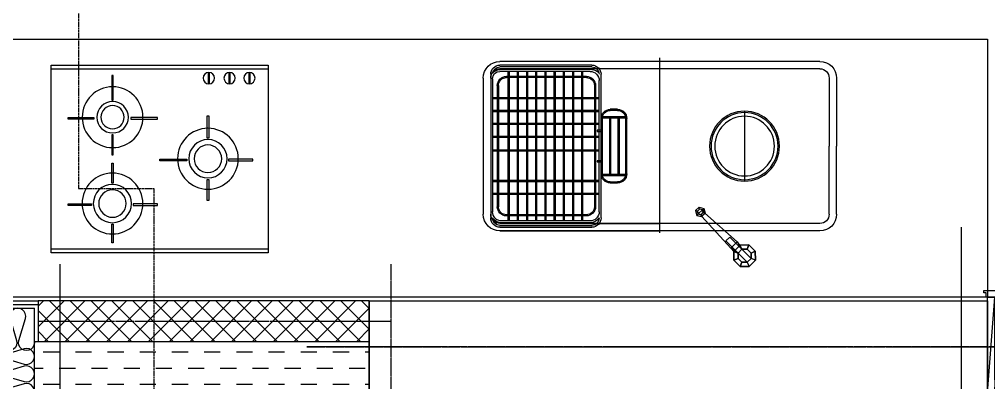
# Model space of a CAD drawing. Header units: millimetres. Extents: x 18456 to 179493, y -203649 to 469211.
# Drawn here: x 142309 to 144943, y -115437 to -114451 of the extents above; entities that cross this region are included whole.
import ezdxf

# ---------------------------------------------------------------- set-up
doc = ezdxf.new("R2010")
doc.units = ezdxf.units.MM
for name, pattern in [('X-평면도(기본형)$0$CEN', [52.5, 50, -1, 0.5, -1]), ('X-평면도(기본형)$0$DASHDOTX2', [2, 1, -0.5, 0, -0.5]), ('X-평면도(기본형)$0$HID', [2.8, 1.8, -1]), ('X-평면도(기본형)$0$HID2', [7.5, 6, -1.5])]:
    doc.linetypes.add(name, pattern=pattern)
for name, color, linetype, true_color in [('X-평면도(기본형)$0$40HAT', 9, 'Continuous', 0x808080), ('X-평면도(기본형)$0$4GYP', 4, 'Continuous', 0x00ffff), ('X-평면도(기본형)$0$CEN', 1, 'X-평면도(기본형)$0$CEN', 0xff0000), ('X-평면도(기본형)$0$DOOR', 4, 'Continuous', 0x00ffff), ('X-평면도(기본형)$0$FUR-K', 6, 'Continuous', 0xff00ff), ('X-평면도(기본형)$0$INS', 9, 'Continuous', 0x808080), ('X-평면도(기본형)$0$INSUL', 9, 'Continuous', 0x808080), ('X-평면도(기본형)$0$KIT', 6, 'Continuous', 0xff00ff), ('X-평면도(기본형)$0$KITC', 6, 'Continuous', 0xff00ff), ('X-평면도(기본형)$0$UIS', 7, 'X-평면도(기본형)$0$HID2', 0x000000), ('X-평면도(기본형)$0$W1', 2, 'Continuous', 0xffff00), ('X-평면도(기본형)$0$W2', 3, 'Continuous', 0x00ff00), ('X-평면도(기본형)$0$설비OPEN', 9, 'Continuous', 0x808080)]:
    doc.layers.add(name, color=color, linetype=linetype, true_color=true_color)

# ---------------------------------------------------------------- blocks, each defined once
blk = doc.blocks.new('X-평면도(기본형)$0$1000')
at = {"layer": 'X-평면도(기본형)$0$DOOR', "color": 1, "linetype": 'ByBlock', "true_color": 0xff0000}
blk.add_line((-20, 0), (0, -260), dxfattribs=at)
at = {"layer": 'X-평면도(기본형)$0$DOOR', "color": 5, "true_color": 0x0000ff}
for p, q in [((960, -40), (40, -40)), ((960, -43), (40, -43))]:
    blk.add_line(p, q, dxfattribs=at)
at = {"layer": 'X-평면도(기본형)$0$DOOR'}
for points in [[(30, 0), (30, 940.8), (66, 940.8), (66, 0)], [(30, 0), (30, 940.8), (66, 940.8), (66, 0)], [(0, 0), (0, -15.9), (3, -15.9), (3, -35.9), (0, -35.9), (0, -224.1), (3, -224.1), (3, -244.1), (0, -244.1), (0, -260), (30, -260), (30, -245), (25, -245), (25, -45), (30, -45), (30, -40), (30, 0)], [(1000, -10), (1000, -15.9), (997, -15.9), (997, -35.9), (1000, -35.9), (1000, -224.1), (997, -224.1), (997, -244.1), (1000, -244.1), (1000, -260), (999.1, -260), (980, -260), (970, -260), (970, -245), (975, -245), (975, -45), (970, -45), (970, -40), (970, -10)], [(40, -40), (30, -40), (30, -47), (25, -47), (25, -243), (30, -243), (30, -250), (40, -250)], [(960, -40), (970, -40), (970, -47), (975, -47), (975, -243), (970, -243), (970, -250), (960, -250)]]:
    blk.add_lwpolyline(points, close=True, dxfattribs=at)
at = {"layer": 'X-평면도(기본형)$0$DOOR', "linetype": 'ByBlock'}
for points in [[(-15, 12), (-15, 7), (-20, 7), (-20, 0), (20, 0), (20, 12)], [(1015, -10), (1015, -5), (1020, -5), (1020, 2), (980, 2), (980, -10)], [(-23, -260), (-23, -272), (-30, -272), (-30, -278), (30, -278), (30, -260)], [(1013, -260), (1013, -265), (1020, -265), (1020, -272), (960, -272), (960, -260)]]:
    blk.add_lwpolyline(points, close=True, dxfattribs=at)
at = {"layer": 'X-평면도(기본형)$0$DOOR', "color": 1, "linetype": 'X-평면도(기본형)$0$HID', "true_color": 0xff0000}
blk.add_lwpolyline([(960, -260), (40, -260), (970, 0), (30, 0)], close=True, dxfattribs=at)
at = {"layer": 'X-평면도(기본형)$0$DOOR', "color": 1, "linetype": 'ByBlock', "true_color": 0xff0000}
blk.add_lwpolyline([(-20, 0), (-20, -260), (0, -260), (0, 0)], close=True, dxfattribs=at)
at = {"layer": 'X-평면도(기본형)$0$DOOR', "color": 1, "linetype": 'X-평면도(기본형)$0$DASHDOTX2', "ltscale": 5, "true_color": 0xff0000}
blk.add_arc((28.6, -0.6), 941.4, 0.038, 87.7238, dxfattribs=at)
blk = doc.blocks.new('X-평면도(기본형)$0$HOBGAS19')
at = {"layer": 'X-평면도(기본형)$0$KIT'}
for p, q in [((599.3, 539.1), (9.3, 539.1)), ((9.3, 49.1), (599.3, 49.1))]:
    blk.add_line(p, q, dxfattribs=at)
for points in [[(9.3, 549.1), (9.3, 39.1), (599.3, 39.1), (599.3, 549.1)], [(178.6, 471.2), (178.6, 521.9), (174.3, 521.9), (174.3, 471.2)], [(119.3, 420.2), (55.7, 420.2), (55.7, 415.9), (119.3, 415.9)], [(232.3, 420.2), (298.8, 420.2), (298.8, 415.9), (232.3, 415.9)], [(438, 349.6), (438, 406.8), (433.7, 406.8), (433.7, 349.6)], [(178.6, 305.7), (178.6, 359.2), (174.3, 359.2), (174.3, 305.7)], [(378.7, 298.6), (304.8, 298.6), (304.8, 294.3), (378.7, 294.3)], [(491.7, 298.6), (558.2, 298.6), (558.2, 294.3), (491.7, 294.3)], [(174.5, 228), (174.5, 282.5), (178.7, 282.5), (178.7, 228)], [(438, 177.1), (438, 237.6), (433.7, 237.6), (433.7, 177.1)], [(126.1, 185.8), (56, 185.8), (56, 181.5), (126.1, 181.5)], [(226.1, 185.8), (298.7, 185.8), (298.7, 181.5), (226.1, 181.5)], [(174.5, 67.5), (174.5, 134.7), (178.7, 134.7), (178.7, 67.5)], [(436.4, 87.7), (440, 87.7), (440, 60.5), (436.4, 60.5)], [(492.8, 87.7), (496.4, 87.7), (496.4, 60.5), (492.8, 60.5)], [(546.8, 87.7), (550.4, 87.7), (550.4, 60.5), (546.8, 60.5)]]:
    blk.add_lwpolyline(points, close=True, dxfattribs=at)
for centre, radius in [((176.3, 414.9), 82.6), ((176.3, 414.9), 52), ((176.3, 414.9), 37.4), ((435.8, 293.3), 82.6), ((435.8, 293.3), 52), ((435.8, 293.3), 37.4), ((176.7, 180.5), 82.6), ((176.7, 180.5), 42.8), ((176.7, 180.5), 31.6), ((438.2, 74.4), 15.4), ((494.6, 74.4), 15.4), ((548.6, 74.4), 15.4)]:
    blk.add_circle(centre, radius, dxfattribs=at)
blk = doc.blocks.new('X-평면도(기본형)$0$씽크$0$59C$0$gasdfasdfs$0$COK3')
at = {"layer": 'X-평면도(기본형)$0$KIT', "color": 1, "true_color": 0xff0000}
for p, q in [((-5.4, 27, -80), (-22.6, 15.6, -80)), ((-22.6, 15.6, -70), (-5.4, 27, -70)), ((-5.4, 27, -75), (-22.6, 15.6, -75)), ((14.9, 22.9, -80), (-5.4, 27, -80)), ((-5.4, 27, -70), (14.9, 22.9, -70)), ((-5.4, 27, -80), (-5.4, 27, -70)), ((14.9, 22.9, -75), (-5.4, 27, -75)), ((4.8, 25, -80), (4.8, 25, -70)), ((26.4, 5.6, -80), (14.9, 22.9, -80)), ((14.9, 22.9, -70), (26.4, 5.6, -70)), ((14.9, 22.9, -80), (14.9, 22.9, -70)), ((26.4, 5.6, -75), (14.9, 22.9, -75)), ((-22.6, 15.6, -80), (-26.8, -4.7, -80)), ((-26.8, -4.7, -70), (-22.6, 15.6, -70)), ((-22.6, 15.6, -75), (-26.8, -4.7, -75)), ((-24.7, 5.5, -80), (-24.7, 5.5, -70)), ((-22.6, 15.6, -80), (-22.6, 15.6, -70)), ((-13.7, 9.5, 10), (-16.1, -2.6, 10)), ((-16.1, -2.6), (-13.7, 9.5)), ((-13.7, 9.5, 5), (-16.1, -2.6, 5)), ((-14.9, 3.5, 10), (-14.9, 3.5)), ((-14, 21.3, -80), (-14, 21.3, -70)), ((-3.3, 16.4, 10), (-13.7, 9.5, 10)), ((-13.7, 9.5), (-3.3, 16.4)), ((-3.3, 16.4, 5), (-13.7, 9.5, 5)), ((-13.7, 9.5, 10), (-13.7, 9.5)), ((-8.5, 13, 10), (-8.5, 13)), ((8.9, 13.9, 10), (-3.3, 16.4, 10)), ((-3.3, 16.4), (8.9, 13.9)), ((-3.3, 16.4, 10), (-3.3, 16.4)), ((8.9, 13.9, 5), (-3.3, 16.4, 5)), ((2.8, 15.2, 10), (2.8, 15.2)), ((15.7, 3.6, 10), (8.9, 13.9, 10)), ((8.9, 13.9), (15.7, 3.6)), ((8.9, 13.9, 10), (8.9, 13.9)), ((15.7, 3.6, 5), (8.9, 13.9, 5)), ((12.3, 8.8, 10), (12.3, 8.8)), ((13.3, -8.6, 10), (15.7, 3.6, 10)), ((15.7, 3.6), (13.3, -8.6)), ((13.3, -8.6, 5), (15.7, 3.6, 5)), ((15.7, 3.6, 10), (15.7, 3.6)), ((20.6, 14.3, -80), (20.6, 14.3, -70)), ((22.2, -14.7, -80), (26.4, 5.6, -80)), ((26.4, 5.6, -70), (22.2, -14.7, -70)), ((22.2, -14.7, -75), (26.4, 5.6, -75)), ((26.4, 5.6, -80), (26.4, 5.6, -70)), ((-15.3, -22, -70), (-26.8, -4.7, -70)), ((-26.8, -4.7, -80), (-15.3, -22, -80)), ((-26.8, -4.7, -80), (-26.8, -4.7, -70)), ((-26.8, -4.7, -75), (-15.3, -22, -75)), ((-21, -13.3, -80), (-21, -13.3, -70)), ((-9.3, -13), (-16.1, -2.6)), ((-16.1, -2.6, 10), (-9.3, -13, 10)), ((-16.1, -2.6, 10), (-16.1, -2.6)), ((-16.1, -2.6, 5), (-9.3, -13, 5)), ((-15.3, -22, -80), (5, -26.1, -80)), ((-15.3, -22, -80), (-15.3, -22, -70)), ((5, -26.1, -70), (-15.3, -22, -70)), ((-15.3, -22, -75), (5, -26.1, -75)), ((-12.7, -7.8, 10), (-12.7, -7.8)), ((-9.3, -13, 10), (2.9, -15.5, 10)), ((-9.3, -13, 10), (-9.3, -13)), ((2.9, -15.5), (-9.3, -13)), ((-9.3, -13, 5), (2.9, -15.5, 5)), ((-3.2, -14.2, 10), (-3.2, -14.2)), ((2.9, -15.5, 10), (13.3, -8.6, 10)), ((13.3, -8.6), (2.9, -15.5)), ((2.9, -15.5, 5), (13.3, -8.6, 5)), ((2.9, -15.5, 10), (2.9, -15.5)), ((5, -26.1, -80), (22.2, -14.7, -80)), ((22.2, -14.7, -70), (5, -26.1, -70)), ((5, -26.1, -75), (22.2, -14.7, -75)), ((8.1, -12, 10), (8.1, -12)), ((13.3, -8.6, 10), (13.3, -8.6)), ((13.6, -20.4, -80), (13.6, -20.4, -70)), ((14.5, -2.5, 10), (14.5, -2.5)), ((22.2, -14.7, -80), (22.2, -14.7, -70)), ((24.3, -4.5, -80), (24.3, -4.5, -70)), ((-5.2, -24, -80), (-5.2, -24, -70)), ((5, -26.1, -80), (5, -26.1, -70))]:
    blk.add_line(p, q, dxfattribs=at)
at = {"layer": 'X-평면도(기본형)$0$KIT'}
blk.add_line((15.7, 3.6, 10), (49.1, 25.7, 30), dxfattribs=at)
at = {"layer": 'X-평면도(기본형)$0$KIT', "color": 1, "true_color": 0xff0000}
blk.add_lwpolyline([(-9.3, -13), (2.9, -15.5), (13.3, -8.6), (15.7, 3.6), (8.9, 13.9), (-3.3, 16.4), (-13.7, 9.5), (-16.1, -2.6)], close=True, dxfattribs=at)
mesh = blk.add_polyface(dxfattribs=at)
corners = [(13.3, -8.6, 10), (2.9, -15.5, 10), (-13.7, 9.5, 10), (-3.3, 16.4, 10), (8.9, 13.9), (8.9, 13.9), (8.9, 13.9), (8.9, 13.9), (8.9, 13.9), (8.9, 13.9), (15.7, 3.6), (15.7, 3.6), (15.7, 3.6), (15.7, 3.6), (15.7, 3.6), (15.7, 3.6), (49.1, 25.7, 30), (49.1, 25.7, 30), (49.1, 25.7, 30), (42.2, 36, 30), (42.2, 36, 30), (42.2, 36, 30), (15.7, 3.6, 10), (15.7, 3.6, 10), (15.7, 3.6, 10), (15.7, 3.6, 10), (8.9, 13.9, 10), (8.9, 13.9, 10), (8.9, 13.9, 10), (8.9, 13.9, 10), (5, -26.1, -70), (5, -26.1, -70), (2.9, -15.5), (2.9, -15.5), (-9.3, -13), (-9.3, -13), (-15.3, -22, -70), (-15.3, -22, -70), (-26.8, -4.7, -70), (-26.8, -4.7, -70), (-16.1, -2.6), (-16.1, -2.6), (-13.7, 9.5), (-13.7, 9.5), (-22.6, 15.6, -70), (-22.6, 15.6, -70), (22.2, -14.7, -70), (22.2, -14.7, -70), (13.3, -8.6), (13.3, -8.6), (-3.3, 16.4), (-3.3, 16.4), (-5.4, 27, -70), (-5.4, 27, -70), (26.4, 5.6, -70), (26.4, 5.6, -70), (26.4, 5.6, -70), (26.4, 5.6, -70), (14.9, 22.9, -70), (14.9, 22.9, -70), (14.9, 22.9, -70), (14.9, 22.9, -70), (34.7, 11.2, -50), (34.7, 11.2, -50), (34.7, 11.2, -50), (34.7, 11.2, -50), (34.7, 11.2, -30), (34.7, 11.2, -30), (34.7, 11.2, -30), (34.7, 11.2, -30), (23.3, 28.4, -50), (23.3, 28.4, -50), (23.3, 28.4, -50), (23.3, 28.4, -50), (23.3, 28.4, -30), (23.3, 28.4, -30), (23.3, 28.4, -30), (23.3, 28.4, -30), (115.2, 70.7, 20), (115.2, 70.7, 20), (115.2, 70.7, 20), (115.2, 70.7, 20), (115.2, 70.7), (115.2, 70.7), (115.2, 70.7), (115.2, 70.7), (109.5, 79.3), (109.5, 79.3), (109.5, 79.3), (109.5, 79.3), (109.5, 79.3), (109.5, 79.3, 20), (109.5, 79.3, 20), (109.5, 79.3, 20), (109.5, 79.3, 20), (-9.3, -13, 10), (-9.3, -13, 10), (-16.1, -2.6, 10), (-16.1, -2.6, 10), (113.8, 80.1, 40), (113.8, 80.1, 40), (113.8, 80.1, 40), (117.6, 74.4, 40), (117.6, 74.4, 40), (117.6, 74.4, 40), (117.6, 74.4, 40), (116.9, 86.3, 40), (116.9, 86.3, 40), (116.9, 86.3, 40), (116.9, 86.3, 40), (116.9, 86.3, 40), (114.4, 90.1, -10), (114.4, 90.1, -10), (109.2, 79.8, -10), (109.2, 79.8, -10), (123.8, 86.7, 40), (123.8, 86.7, 40), (123.8, 86.7, 40), (125.8, 90.8, -10), (125.8, 90.8, -10), (132.2, 81.2, -10), (132.2, 81.2, -10), (127.6, 80.9, 40), (127.6, 80.9, 40), (127.6, 80.9, 40), (127, 70.9, -10), (127, 70.9, -10), (124.5, 74.8, 40), (124.5, 74.8, 40), (124.5, 74.8, 40), (124.5, 74.8, 40), (115.6, 70.2, -10), (115.6, 70.2, -10), (115.6, 70.2, -10)]
mesh.append_faces([[corners[k] for k in face] for face in [(5, 12, 17, 19), (13, 18, 22, 22), (16, 20, 28, 23), (21, 4, 29, 29), (31, 32, 35, 36), (37, 39, 40, 34), (38, 41, 43, 44), (47, 48, 33, 30), (45, 42, 51, 52), (46, 56, 10, 49), (55, 11, 6, 59), (58, 53, 50, 7), (62, 57, 14, 68), (61, 72, 74, 8), (80, 82, 63, 67), (64, 70, 89, 85), (90, 91, 75, 71), (60, 73, 65, 54), (77, 9, 15, 69), (94, 76, 66, 81), (25, 0, 1, 96), (95, 98, 27, 24), (97, 2, 3, 26), (99, 93, 78, 104), (109, 111, 114, 87), (86, 92, 101, 110), (112, 108, 116, 118), (119, 121, 122, 115), (126, 127, 123, 120), (102, 128, 125, 131), (132, 83, 79, 105), (88, 113, 133, 84), (107, 117, 124, 130), (129, 103, 100, 106)]], dxfattribs={"color": 1})
blk = doc.blocks.new('X-평면도(기본형)$0$A$C059766AB')
at = {"layer": 'X-평면도(기본형)$0$KIT'}
for p, q in [((-435, 520), (0, 520)), ((435, 520), (-435, 520)), ((0, 525), (0, 50)), ((-480, 105), (-480, 475)), ((-435, 500), (0, 500)), ((435, 500), (-435, 500)), ((460, 475), (460, 290)), ((480, 475), (480, 290)), ((230, 195), (230, 385)), ((460, 105), (460, 290)), ((480, 105), (480, 290)), ((435, 80), (-435, 80)), ((435, 60), (-435, 60))]:
    blk.add_line(p, q, dxfattribs=at)
at = {"layer": 'X-평면도(기본형)$0$KIT', "color": 8, "true_color": 0x808080}
for p, q in [((-435, 510), (-185, 510)), ((-435, 505), (-185, 505)), ((-460, 452), (-460, 485)), ((-460, 105), (-460, 475)), ((-455, 484.6), (-455, 485)), ((-190, 498), (-430, 498)), ((-190, 493), (-430, 493)), ((-413, 479.3), (-417, 479.3)), ((-413, 479.3), (-417, 479.3)), ((-413, 476.3), (-417, 476.3)), ((-413, 87), (-413, 493)), ((-410, 87), (-410, 493)), ((-388, 479.3), (-410, 479.3)), ((-388, 476.3), (-410, 476.3)), ((-388, 87), (-388, 493)), ((-385, 87), (-385, 493)), ((-363, 479.3), (-385, 479.3)), ((-363, 476.3), (-385, 476.3)), ((-363, 87), (-363, 493)), ((-360, 87), (-360, 493)), ((-338, 479.3), (-360, 479.3)), ((-338, 476.3), (-360, 476.3)), ((-338, 87), (-338, 493)), ((-335, 87), (-335, 493)), ((-313, 479.3), (-335, 479.3)), ((-313, 476.3), (-335, 476.3)), ((-313, 87), (-313, 493)), ((-310, 87), (-310, 493)), ((-288, 479.3), (-310, 479.3)), ((-288, 476.3), (-310, 476.3)), ((-288, 87), (-288, 493)), ((-285, 87), (-285, 493)), ((-263, 479.3), (-285, 479.3)), ((-263, 476.3), (-285, 476.3)), ((-263, 87), (-263, 493)), ((-260, 87), (-260, 493)), ((-238, 479.3), (-260, 479.3)), ((-238, 476.3), (-260, 476.3)), ((-238, 87), (-238, 493)), ((-235, 87), (-235, 493)), ((-213, 479.3), (-235, 479.3)), ((-213, 476.3), (-235, 476.3)), ((-213, 87), (-213, 493)), ((-210, 87), (-210, 493)), ((-200, 479.3), (-210, 479.3)), ((-200, 476.3), (-210, 476.3)), ((-165, 485), (-165, 484.6)), ((-160, 485), (-160, 452)), ((-460, 95), (-460, 452)), ((-455, 107), (-455, 468)), ((-455, 468), (-455, 467)), ((-442, 125.7), (-442, 454.3)), ((-439, 125.7), (-439, 454.3)), ((-178, 125.7), (-178, 454.3)), ((-175, 125.7), (-175, 454.3)), ((-165, 468), (-165, 421.5)), ((-165, 452), (-165, 112)), ((-160, 452), (-160, 95)), ((-413, 421.5), (-455, 421.5)), ((-388, 421.5), (-410, 421.5)), ((-363, 421.5), (-385, 421.5)), ((-338, 421.5), (-360, 421.5)), ((-313, 421.5), (-335, 421.5)), ((-288, 421.5), (-310, 421.5)), ((-263, 421.5), (-285, 421.5)), ((-238, 421.5), (-260, 421.5)), ((-213, 421.5), (-235, 421.5)), ((-165, 421.5), (-210, 421.5)), ((-413, 418.5), (-455, 418.5)), ((-388, 418.5), (-410, 418.5)), ((-363, 418.5), (-385, 418.5)), ((-338, 418.5), (-360, 418.5)), ((-313, 418.5), (-335, 418.5)), ((-288, 418.5), (-310, 418.5)), ((-263, 418.5), (-285, 418.5)), ((-238, 418.5), (-260, 418.5)), ((-213, 418.5), (-235, 418.5)), ((-165, 418.5), (-210, 418.5)), ((-413, 386.5), (-454.7, 386.5)), ((-413, 383.5), (-454.7, 383.5)), ((-388, 386.5), (-410, 386.5)), ((-388, 383.5), (-410, 383.5)), ((-363, 386.5), (-385, 386.5)), ((-363, 383.5), (-385, 383.5)), ((-338, 386.5), (-360, 386.5)), ((-338, 383.5), (-360, 383.5)), ((-313, 386.5), (-335, 386.5)), ((-313, 383.5), (-335, 383.5)), ((-288, 386.5), (-310, 386.5)), ((-288, 383.5), (-310, 383.5)), ((-263, 386.5), (-285, 386.5)), ((-263, 383.5), (-285, 383.5)), ((-238, 386.5), (-260, 386.5)), ((-238, 383.5), (-260, 383.5)), ((-213, 386.5), (-235, 386.5)), ((-213, 383.5), (-235, 383.5)), ((-164.7, 386.5), (-210, 386.5)), ((-164.7, 383.5), (-210, 383.5)), ((-156.4, 370), (-93.6, 370)), ((-137, 210), (-137, 370)), ((-137, 370), (-134, 370)), ((-135, 390), (-115, 390)), ((-135, 387), (-115, 387)), ((-134, 210), (-134, 370)), ((-114, 210), (-114, 370)), ((-114, 370), (-111, 370)), ((-111, 210), (-111, 370)), ((-160, 215), (-160, 365)), ((-157, 215), (-157, 365)), ((-137, 367), (-156.9, 367)), ((-114, 367), (-134, 367)), ((-93.1, 367), (-111, 367)), ((-93, 365), (-93, 215)), ((-90, 365), (-90, 215)), ((-171, 330), (-171, 333)), ((-413, 303.5), (-455, 303.5)), ((-413, 300.5), (-455, 300.5)), ((-388, 303.5), (-410, 303.5)), ((-388, 300.5), (-410, 300.5)), ((-363, 303.5), (-385, 303.5)), ((-363, 300.5), (-385, 300.5)), ((-338, 303.5), (-360, 303.5)), ((-338, 300.5), (-360, 300.5)), ((-313, 303.5), (-335, 303.5)), ((-313, 300.5), (-335, 300.5)), ((-288, 303.5), (-310, 303.5)), ((-288, 300.5), (-310, 300.5)), ((-263, 303.5), (-285, 303.5)), ((-263, 300.5), (-285, 300.5)), ((-238, 303.5), (-260, 303.5)), ((-238, 300.5), (-260, 300.5)), ((-213, 303.5), (-235, 303.5)), ((-213, 300.5), (-235, 300.5)), ((-165, 303.5), (-210, 303.5)), ((-165, 300.5), (-210, 300.5)), ((-413, 266.5), (-455, 266.5)), ((-413, 263.5), (-455, 263.5)), ((-388, 266.5), (-410, 266.5)), ((-388, 263.5), (-410, 263.5)), ((-363, 266.5), (-385, 266.5)), ((-363, 263.5), (-385, 263.5)), ((-313, 266.5), (-360, 266.5)), ((-313, 263.5), (-360, 263.5)), ((-288, 266.5), (-310, 266.5)), ((-288, 263.5), (-310, 263.5)), ((-263, 266.5), (-285, 266.5)), ((-263, 263.5), (-285, 263.5)), ((-238, 266.5), (-260, 266.5)), ((-238, 263.5), (-260, 263.5)), ((-213, 266.5), (-235, 266.5)), ((-213, 263.5), (-235, 263.5)), ((-165, 266.5), (-210, 266.5)), ((-165, 263.5), (-210, 263.5)), ((-171, 247), (-171, 250)), ((-413, 231.5), (-455, 231.5)), ((-413, 228.5), (-455, 228.5)), ((-388, 231.5), (-410, 231.5)), ((-388, 228.5), (-410, 228.5)), ((-363, 231.5), (-385, 231.5)), ((-363, 228.5), (-385, 228.5)), ((-338, 231.5), (-360, 231.5)), ((-338, 228.5), (-360, 228.5)), ((-313, 231.5), (-335, 231.5)), ((-313, 228.5), (-335, 228.5)), ((-288, 231.5), (-310, 231.5)), ((-288, 228.5), (-310, 228.5)), ((-263, 231.5), (-285, 231.5)), ((-263, 228.5), (-285, 228.5)), ((-238, 231.5), (-260, 231.5)), ((-238, 228.5), (-260, 228.5)), ((-213, 231.5), (-235, 231.5)), ((-213, 228.5), (-235, 228.5)), ((-165, 231.5), (-210, 231.5)), ((-165, 228.5), (-210, 228.5)), ((-156.9, 213), (-137, 213)), ((-134, 213), (-114, 213)), ((-111, 213), (-93.1, 213)), ((-413, 196.5), (-455, 196.5)), ((-413, 193.5), (-455, 193.5)), ((-388, 196.5), (-410, 196.5)), ((-388, 193.5), (-410, 193.5)), ((-363, 196.5), (-385, 196.5)), ((-363, 193.5), (-385, 193.5)), ((-338, 196.5), (-360, 196.5)), ((-338, 193.5), (-360, 193.5)), ((-313, 196.5), (-335, 196.5)), ((-313, 193.5), (-335, 193.5)), ((-288, 196.5), (-310, 196.5)), ((-288, 193.5), (-310, 193.5)), ((-263, 196.5), (-285, 196.5)), ((-263, 193.5), (-285, 193.5)), ((-238, 196.5), (-260, 196.5)), ((-238, 193.5), (-260, 193.5)), ((-213, 196.5), (-235, 196.5)), ((-213, 193.5), (-235, 193.5)), ((-165, 196.5), (-210, 196.5)), ((-165, 193.5), (-210, 193.5)), ((-93.6, 210), (-156.4, 210)), ((-134, 210), (-137, 210)), ((-115, 193), (-135, 193)), ((-115, 190), (-135, 190)), ((-111, 210), (-114, 210)), ((-413, 161.5), (-455, 161.5)), ((-413, 158.5), (-455, 158.5)), ((-388, 161.5), (-410, 161.5)), ((-388, 158.5), (-410, 158.5)), ((-363, 161.5), (-385, 161.5)), ((-363, 158.5), (-385, 158.5)), ((-338, 161.5), (-360, 161.5)), ((-338, 158.5), (-360, 158.5)), ((-313, 161.5), (-335, 161.5)), ((-313, 158.5), (-335, 158.5)), ((-288, 161.5), (-310, 161.5)), ((-288, 158.5), (-310, 158.5)), ((-263, 161.5), (-285, 161.5)), ((-263, 158.5), (-285, 158.5)), ((-238, 161.5), (-260, 161.5)), ((-238, 158.5), (-260, 158.5)), ((-213, 161.5), (-235, 161.5)), ((-213, 158.5), (-235, 158.5)), ((-165, 161.5), (-210, 161.5)), ((-165, 158.5), (-210, 158.5)), ((-455, 112), (-455, 113)), ((-165, 113), (-165, 112)), ((-190, 87), (-435, 87)), ((-185, 82), (-435, 82)), ((-413, 103.7), (-417, 103.7)), ((-413, 100.7), (-417, 100.7)), ((-413, 100.7), (-417, 100.7)), ((-388, 103.7), (-410, 103.7)), ((-388, 100.7), (-410, 100.7)), ((-363, 103.7), (-385, 103.7)), ((-363, 100.7), (-385, 100.7)), ((-338, 103.7), (-360, 103.7)), ((-338, 100.7), (-360, 100.7)), ((-313, 103.7), (-335, 103.7)), ((-313, 100.7), (-335, 100.7)), ((-288, 103.7), (-310, 103.7)), ((-288, 100.7), (-310, 100.7)), ((-263, 103.7), (-285, 103.7)), ((-263, 100.7), (-285, 100.7)), ((-238, 103.7), (-260, 103.7)), ((-238, 100.7), (-260, 100.7)), ((-213, 103.7), (-235, 103.7)), ((-213, 100.7), (-235, 100.7)), ((-200, 103.7), (-210, 103.7)), ((-200, 100.7), (-210, 100.7)), ((-185, 75), (-435, 75)), ((-185, 70), (-435, 70))]:
    blk.add_line(p, q, dxfattribs=at)
for points in [[(-171, 333), (-160, 333), (-160, 330), (-171, 330)], [(-171, 250), (-160, 250), (-160, 247), (-171, 247)]]:
    blk.add_lwpolyline(points, dxfattribs=at)
at = {"layer": 'X-평면도(기본형)$0$KIT'}
for radius in [95, 91, 81]:
    blk.add_circle((230, 290), radius, dxfattribs=at)
for centre, radius, start, end in [((-435, 475), 45, 90, 180), ((435, 475), 45, 0, 90), ((435, 475), 25, 0, 90), ((-435, 105), 45, 180, 270), ((435, 105), 25, 270, 0), ((435, 105), 45, 270, 0)]:
    blk.add_arc(centre, radius, start, end, dxfattribs=at)
at = {"layer": 'X-평면도(기본형)$0$KIT', "color": 8, "true_color": 0x808080}
for centre, radius, start, end in [((-435, 485), 25, 90, 180), ((-435, 485), 20, 90, 180), ((-185, 485), 25, 0, 90), ((-185, 485), 20, 0, 90), ((-435, 475), 25, 90, 180), ((-430, 468), 30, 90, 146.4427), ((-430, 468), 25, 90, 180), ((-417, 454.3), 25, 90, 180), ((-417, 454.3), 22, 90, 180), ((-200, 454.3), 25, 0, 90), ((-200, 454.3), 22, 0, 90), ((-190, 468), 30, 33.5573, 90), ((-190, 468), 25, 0, 90), ((-135, 365), 25, 90, 180), ((-135, 365), 22, 90, 180), ((-115, 365), 25, 0, 90), ((-115, 365), 22, 0, 90), ((-135, 215), 25, 180, 270), ((-135, 215), 22, 180, 270), ((-115, 215), 25, 270, 0), ((-115, 215), 22, 270, 0), ((-435, 107), 20, 180, 270), ((-417, 125.7), 25, 180, 270), ((-417, 125.7), 22, 180, 270), ((-200, 125.7), 25, 270, 0), ((-200, 125.7), 22, 270, 0), ((-190, 112), 25, 270, 0), ((-435, 105), 25, 180, 270), ((-435, 95), 25, 180, 270), ((-435, 107), 25, 217.9519, 270), ((-435, 95), 20, 189.7151, 270), ((-185, 95), 25, 270, 0), ((-185, 95), 20, 270, 0), ((-185, 107), 25, 270, 322.0481)]:
    blk.add_arc(centre, radius, start, end, dxfattribs=at)
at = {"ltscale": 100, "xscale": 1.166666666666666, "yscale": 1.166666666666666, "zscale": 1.166666666666666, "rotation": 191.2326115677249}
blk.add_blockref('X-평면도(기본형)$0$씽크$0$59C$0$gasdfasdfs$0$COK3', (229.7, 588), dxfattribs=at)
blk = doc.blocks.new('U123 (X-평면도(기본형)$0$ins-l)')
at = {"layer": 'X-평면도(기본형)$0$INSUL', "color": 8, "true_color": 0x808080}
for p, q in [((36.9, 24.2), (21.4, 75.8)), ((57.5, 75.8), (42, 24.2)), ((78.1, 24.2), (62.6, 75.8)), ((98.7, 75.8), (83.2, 24.2)), ((119.3, 24.2), (103.8, 75.8)), ((139.9, 75.8), (124.5, 24.2)), ((160.5, 24.2), (145.1, 75.8)), ((181.1, 75.8), (165.7, 24.2)), ((201.7, 24.2), (186.3, 75.8)), ((222.3, 75.8), (206.9, 24.2)), ((243, 24.2), (227.5, 75.8)), ((263.6, 75.8), (248.1, 24.2))]:
    blk.add_line(p, q, dxfattribs=at)
at = {"layer": 'X-평면도(기본형)$0$INSUL', "color": 8, "true_color": 0x808080, "extrusion": (0, 0, -1)}
for centre in [(-39.4, 81.2), (-80.7, 81.2), (-121.9, 81.2), (-163.1, 81.2), (-204.3, 81.2), (-245.5, 81.2)]:
    blk.add_arc(centre, 18.8, 343.3008, 196.6992, dxfattribs=at)
at = {"layer": 'X-평면도(기본형)$0$INSUL', "color": 8, "true_color": 0x808080}
for centre in [(18.8, 18.8), (60, 18.8), (101.3, 18.8), (142.5, 18.8), (183.7, 18.8), (224.9, 18.8)]:
    blk.add_arc(centre, 18.8, 163.3008, 16.6992, dxfattribs=at)
blk = doc.blocks.new('U112 (X-평면도(기본형)$0$ins-l)')
at = {"layer": 'X-평면도(기본형)$0$INSUL', "color": 8, "true_color": 0x808080}
for p, q in [((36.9, 24.2), (21.4, 75.8)), ((57.5, 75.8), (42, 24.2)), ((78.1, 24.2), (62.6, 75.8)), ((98.7, 75.8), (83.2, 24.2)), ((119.3, 24.2), (103.8, 75.8)), ((139.9, 75.8), (124.5, 24.2)), ((160.5, 24.2), (145.1, 75.8)), ((181.1, 75.8), (165.7, 24.2)), ((201.7, 24.2), (186.3, 75.8)), ((222.3, 75.8), (206.9, 24.2)), ((243, 24.2), (227.5, 75.8)), ((263.6, 75.8), (248.1, 24.2)), ((284.2, 24.2), (268.7, 75.8)), ((304.8, 75.8), (289.3, 24.2)), ((325.4, 24.2), (309.9, 75.8)), ((346, 75.8), (330.6, 24.2)), ((366.6, 24.2), (351.2, 75.8)), ((387.2, 75.8), (371.8, 24.2)), ((407.8, 24.2), (392.4, 75.8)), ((428.4, 75.8), (413, 24.2)), ((449.1, 24.2), (433.6, 75.8)), ((469.7, 75.8), (454.2, 24.2)), ((490.3, 24.2), (474.8, 75.8)), ((510.9, 75.8), (495.4, 24.2)), ((531.5, 24.2), (516, 75.8)), ((552.1, 75.8), (536.6, 24.2)), ((572.7, 24.2), (557.3, 75.8)), ((593.3, 75.8), (577.9, 24.2)), ((613.9, 24.2), (598.5, 75.8)), ((634.5, 75.8), (619.1, 24.2)), ((655.2, 24.2), (639.7, 75.8)), ((675.8, 75.8), (660.3, 24.2)), ((696.4, 24.2), (680.9, 75.8)), ((717, 75.8), (701.5, 24.2)), ((737.6, 24.2), (722.1, 75.8)), ((758.2, 75.8), (742.7, 24.2)), ((778.8, 24.2), (763.4, 75.8)), ((799.4, 75.8), (784, 24.2)), ((820, 24.2), (804.6, 75.8)), ((840.6, 75.8), (825.2, 24.2)), ((861.3, 24.2), (845.8, 75.8)), ((881.9, 75.8), (866.4, 24.2)), ((902.5, 24.2), (887, 75.8)), ((923.1, 75.8), (907.6, 24.2)), ((943.7, 24.2), (928.2, 75.8)), ((964.3, 75.8), (948.8, 24.2)), ((984.9, 24.2), (969.5, 75.8)), ((1005.5, 75.8), (990.1, 24.2)), ((1026.1, 24.2), (1010.7, 75.8)), ((1046.7, 75.8), (1031.3, 24.2)), ((1067.4, 24.2), (1051.9, 75.8)), ((1088, 75.8), (1072.5, 24.2)), ((1108.6, 24.2), (1093.1, 75.8)), ((1129.2, 75.8), (1113.7, 24.2)), ((1149.8, 24.2), (1134.3, 75.8)), ((1170.4, 75.8), (1154.9, 24.2)), ((1191, 24.2), (1175.6, 75.8)), ((1211.6, 75.8), (1196.2, 24.2)), ((1232.2, 24.2), (1216.8, 75.8)), ((1252.8, 75.8), (1237.4, 24.2)), ((1273.5, 24.2), (1258, 75.8)), ((1294.1, 75.8), (1278.6, 24.2)), ((1314.7, 24.2), (1299.2, 75.8)), ((1335.3, 75.8), (1319.8, 24.2)), ((1355.9, 24.2), (1340.4, 75.8)), ((1376.5, 75.8), (1361, 24.2)), ((1397.1, 24.2), (1381.7, 75.8)), ((1417.7, 75.8), (1402.3, 24.2)), ((1438.3, 24.2), (1422.9, 75.8)), ((1458.9, 75.8), (1443.5, 24.2)), ((1479.5, 24.2), (1464.1, 75.8)), ((1500.2, 75.8), (1484.7, 24.2)), ((1520.8, 24.2), (1505.3, 75.8)), ((1541.4, 75.8), (1525.9, 24.2)), ((1562, 24.2), (1546.5, 75.8)), ((1582.6, 75.8), (1567.1, 24.2)), ((1603.2, 24.2), (1587.8, 75.8)), ((1623.8, 75.8), (1608.4, 24.2)), ((1644.4, 24.2), (1629, 75.8)), ((1665, 75.8), (1649.6, 24.2))]:
    blk.add_line(p, q, dxfattribs=at)
at = {"layer": 'X-평면도(기본형)$0$INSUL', "color": 8, "true_color": 0x808080, "extrusion": (0, 0, -1)}
for centre in [(-39.4, 81.2), (-80.7, 81.2), (-121.9, 81.2), (-163.1, 81.2), (-204.3, 81.2), (-245.5, 81.2), (-286.8, 81.2), (-328, 81.2), (-369.2, 81.2), (-410.4, 81.2), (-451.6, 81.2), (-492.9, 81.2), (-534.1, 81.2), (-575.3, 81.2), (-616.5, 81.2), (-657.7, 81.2), (-699, 81.2), (-740.2, 81.2), (-781.4, 81.2), (-822.6, 81.2), (-863.8, 81.2), (-905.1, 81.2), (-946.3, 81.2), (-987.5, 81.2), (-1028.7, 81.2), (-1069.9, 81.2), (-1111.1, 81.2), (-1152.4, 81.2), (-1193.6, 81.2), (-1234.8, 81.2), (-1276, 81.2), (-1317.2, 81.2), (-1358.5, 81.2), (-1399.7, 81.2), (-1440.9, 81.2), (-1482.1, 81.2), (-1523.3, 81.2), (-1564.6, 81.2), (-1605.8, 81.2), (-1647, 81.2)]:
    blk.add_arc(centre, 18.8, 343.3008, 196.6992, dxfattribs=at)
at = {"layer": 'X-평면도(기본형)$0$INSUL', "color": 8, "true_color": 0x808080}
for centre in [(18.8, 18.8), (60, 18.8), (101.3, 18.8), (142.5, 18.8), (183.7, 18.8), (224.9, 18.8), (266.1, 18.8), (307.4, 18.8), (348.6, 18.8), (389.8, 18.8), (431, 18.8), (472.2, 18.8), (513.5, 18.8), (554.7, 18.8), (595.9, 18.8), (637.1, 18.8), (678.3, 18.8), (719.6, 18.8), (760.8, 18.8), (802, 18.8), (843.2, 18.8), (884.4, 18.8), (925.7, 18.8), (966.9, 18.8), (1008.1, 18.8), (1049.3, 18.8), (1090.5, 18.8), (1131.8, 18.8), (1173, 18.8), (1214.2, 18.8), (1255.4, 18.8), (1296.6, 18.8), (1337.9, 18.8), (1379.1, 18.8), (1420.3, 18.8), (1461.5, 18.8), (1502.7, 18.8), (1544, 18.8), (1585.2, 18.8), (1626.4, 18.8)]:
    blk.add_arc(centre, 18.8, 163.3008, 16.6992, dxfattribs=at)

msp = doc.modelspace()

# ---------------------------------------------------------------- hatches: boundary and pattern name
at = {"layer": 'X-평면도(기본형)$0$40HAT'}
h = msp.add_hatch(dxfattribs=at)
h.set_pattern_fill('H3', color=256, scale=40, style=0, pattern_type=2)
h.set_pattern_definition([(315, (-516301.965, -267489.793), (28.2842712, 28.2842712), []), (45, (-516301.965, -267489.793), (-28.2842712, 28.2842712), [])])
h.paths.add_polyline_path([(143259.6, -115215.5), (143259.6, -115325.5), (142359.6, -115325.5), (142359.6, -115215.5)], flags=0)
at = {"layer": 'X-평면도(기본형)$0$설비OPEN'}
h = msp.add_hatch(dxfattribs=at)
h.set_pattern_fill('DASH', color=256, scale=350, style=0, pattern_type=2)
h.set_pattern_definition([(0, (-247920.353, -252160.52), (43.75, 43.75), [43.75, -43.75])])
h.paths.add_polyline_path([(143259.6, -115325.5), (143259.6, -115675.5), (142349.6, -115675.5), (142349.6, -115325.5)], flags=0)

# ---------------------------------------------------------------- linework, layer by layer
at = {"layer": 'X-평면도(기본형)$0$4GYP'}
for p, q in [((142159.6, -115215.5), (142359.6, -115215.5)), ((142149.6, -115225.5), (142359.6, -115225.5))]:
    msp.add_line(p, q, dxfattribs=at)
at = {"layer": 'X-평면도(기본형)$0$CEN'}
for p, q in [((144869.6, -117305.5), (144869.6, -115015.5)), ((142419.6, -117335.5), (142419.6, -115115.5)), ((143319.6, -115735.5), (143319.6, -115115.5)), ((142359.6, -115270.5), (143319.6, -115270.5)), ((151504.6, -115340.5), (143089.6, -115340.5)), ((143089.6, -115340.5), (151504.6, -115340.5))]:
    msp.add_line(p, q, dxfattribs=at)
at = {"layer": 'X-평면도(기본형)$0$INS'}
for p in [(142139.6, -115235.5), (142349.6, -117145.5)]:
    msp.add_line(p, (142349.6, -115235.5), dxfattribs=at)
at = {"layer": 'X-평면도(기본형)$0$KITC', "linetype": 'Continuous'}
msp.add_lwpolyline([(144939.6, -114505.5), (144939.6, -115205.5), (142169.6, -115205.5), (142169.6, -114505.5)], close=True, dxfattribs=at)
at = {"layer": 'X-평면도(기본형)$0$UIS'}
msp.add_lwpolyline([(142644.6, -110395.5), (142644.6, -110735.5), (139304.6, -110735.5), (139304.6, -111820.5), (141164.6, -111820.5), (141164.6, -113805.5), (142469.6, -113805.5), (142469.6, -114910.5), (142674.6, -114910.5), (142674.6, -115765.5), (142449.6, -115765.5), (142449.6, -117045.5), (144124.6, -117045.5), (144124.6, -117875.5), (148254.6, -117875.5), (148254.6, -115915.5), (147204.6, -115915.5), (147204.6, -115465.5)], dxfattribs=at)
at = {"layer": 'X-평면도(기본형)$0$W1'}
for p, q in [((143259.6, -115215.5), (144939.6, -115215.5)), ((143259.6, -115465.5), (143259.6, -115215.5)), ((144939.6, -115215.5), (144939.6, -115465.5))]:
    msp.add_line(p, q, dxfattribs=at)
at = {"layer": 'X-평면도(기본형)$0$W2'}
for p, q in [((143259.6, -115215.5), (142359.6, -115215.5)), ((142359.6, -115215.5), (142359.6, -115325.5)), ((143259.6, -115215.5), (143259.6, -115325.5)), ((142359.6, -115325.5), (143259.6, -115325.5))]:
    msp.add_line(p, q, dxfattribs=at)
at = {"layer": 'X-평면도(기본형)$0$설비OPEN'}
msp.add_lwpolyline([(143259.6, -115325.5), (143259.6, -115675.5), (142349.6, -115675.5), (142349.6, -115325.5)], close=True, dxfattribs=at)

# ---------------------------------------------------------------- block references
at = {"layer": 'X-평면도(기본형)$0$40HAT', "xscale": -1, "rotation": 180}
msp.add_blockref('X-평면도(기본형)$0$1000', (144959.6, -115465.5), dxfattribs=at)
at = {"layer": 'X-평면도(기본형)$0$FUR-K', "linetype": 'Continuous', "xscale": -1, "rotation": 180.0000042688681}
msp.add_blockref('X-평면도(기본형)$0$HOBGAS19', (142385.4, -114536.4), dxfattribs=at)
at = {"layer": 'X-평면도(기본형)$0$INSUL', "xscale": -1.15, "yscale": 1.15, "zscale": 1.149999999999999}
msp.add_blockref('U123 (X-평면도(기본형)$0$ins-l)', (142349.6, -115350.5), dxfattribs=at)
at = {"layer": 'X-평면도(기본형)$0$INSUL', "xscale": -1.15, "yscale": 1.15, "zscale": 1.149999999999999, "rotation": 270}
msp.add_blockref('U112 (X-평면도(기본형)$0$ins-l)', (142234.6, -117260.5), dxfattribs=at)
at = {"layer": 'X-평면도(기본형)$0$KITC', "xscale": -1, "rotation": 180}
msp.add_blockref('X-평면도(기본형)$0$A$C059766AB', (144049.6, -114505.5), dxfattribs=at)

doc.saveas('drawing.dxf')
